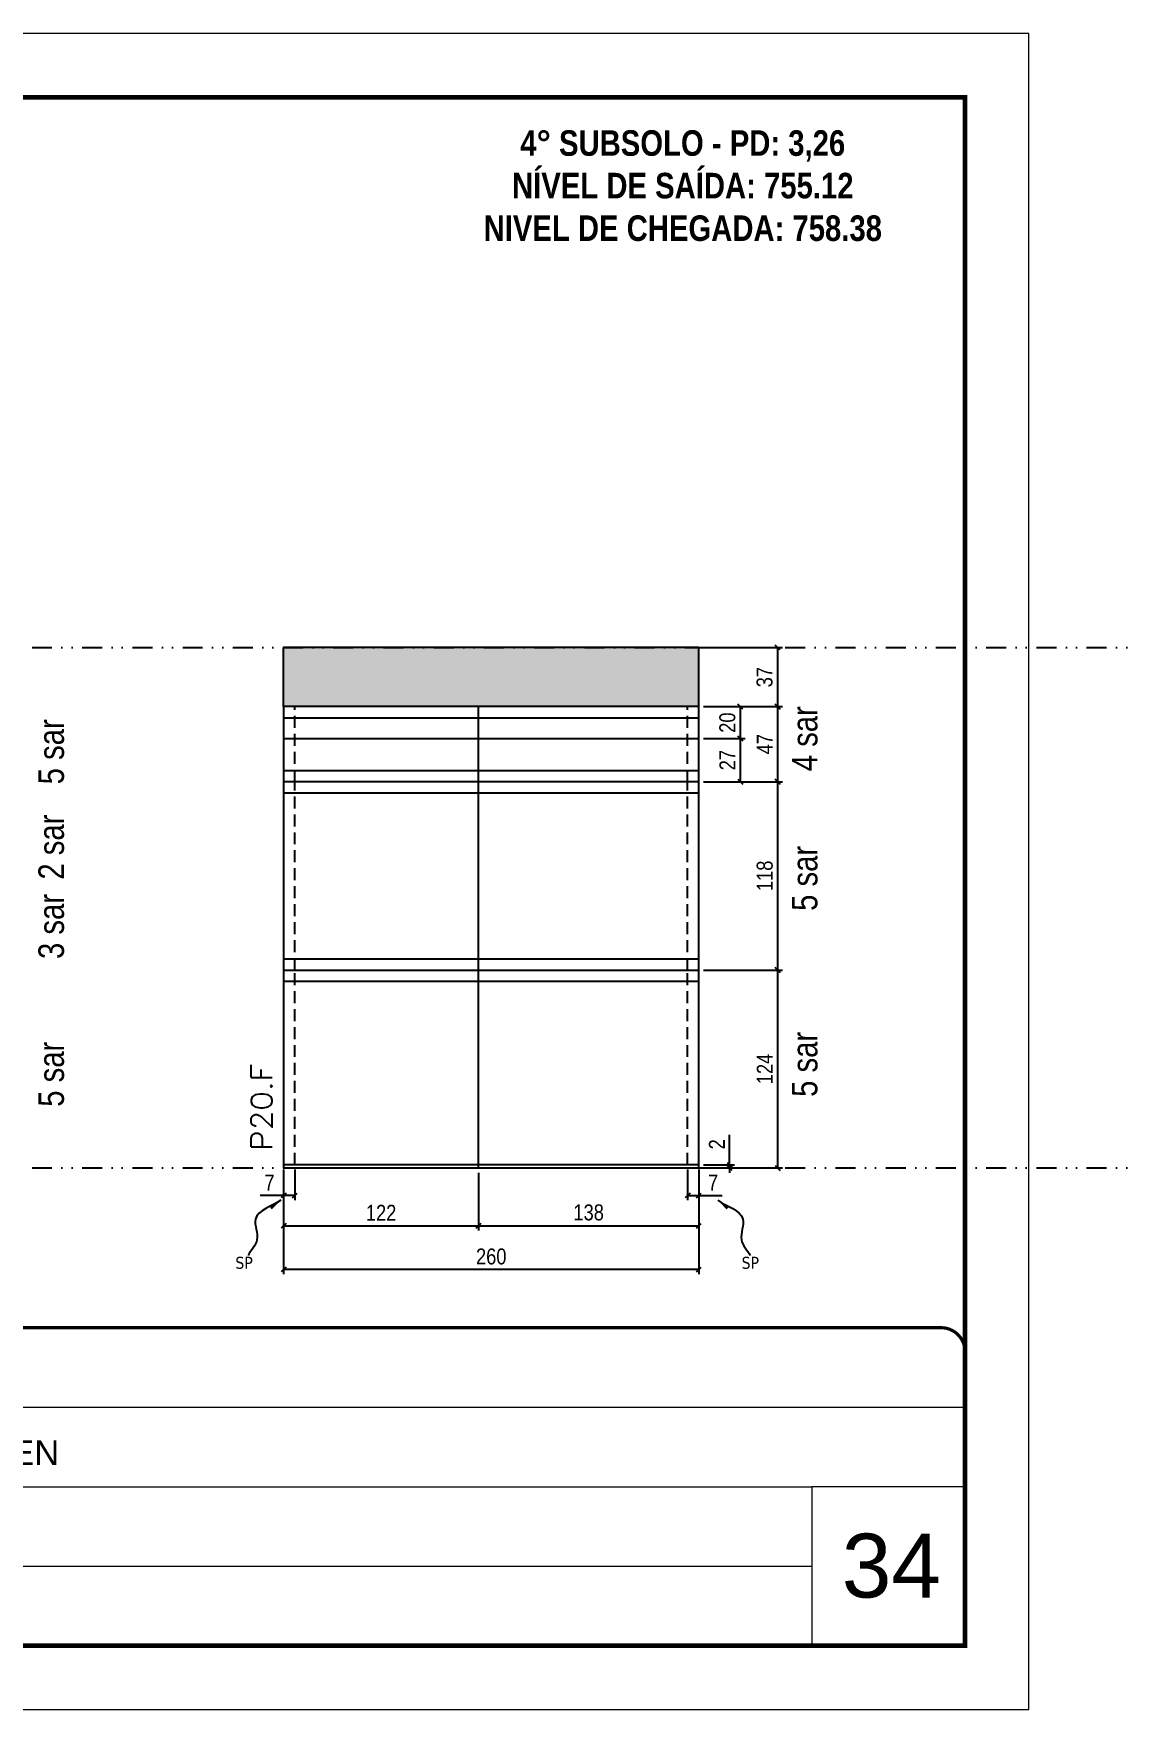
# Model space of a CAD drawing. Header units: millimetres. Extents: x 13777 to 27878, y -21631 to 6985.
# Drawn here: x 16860 to 17540, y -3254 to -2204 of the extents above; entities that cross this region are included whole.
import ezdxf

# ---------------------------------------------------------------- set-up
doc = ezdxf.new("R2010")
doc.units = ezdxf.units.MM
for name, pattern in [('CONTINUO', [0]), ('DASHED', [0.75, 0.5, -0.25]), ('DIVIDE2', [0.625, 0.25, -0.125, 0, -0.125, 0, -0.125]), ('HIDDEN', [0.375, 0.25, -0.125])]:
    doc.linetypes.add(name, pattern=pattern)
for name, color, linetype, lineweight in [('CARIMBO', 255, 'Continuous', 9), ('Folhas', 255, 'Continuous', 9), ('SARRAFO DE PRESSAO', 251, 'DASHED', 9), ('Texto Seção', 7, 'Continuous', 15)]:
    doc.layers.add(name, color=color, linetype=linetype, lineweight=lineweight)
for name, color, linetype in [('COTA', 241, 'Continuous'), ('NOMENCLATURA', 7, 'Continuous'), ('Nível', 160, 'Continuous'), ('Painéis', 200, 'Continuous'), ('SARR_2.2x7', 40, 'Continuous'), ('Sarrafo de Pressão', 42, 'HIDDEN'), ('texto', 7, 'Continuous')]:
    doc.layers.add(name, color=color, linetype=linetype)
doc.styles.add('ARIAL', font='arial.ttf')
doc.styles.add('ARIAL_NARROW', font='ARIALN.TTF', dxfattribs={"height": 0.2})
doc.styles.add('COTA TECNICA', font='techl___.ttf', dxfattribs={"height": 10})
doc.styles.add('COTA TECNICA-50', font='techl___.ttf', dxfattribs={"height": 10})
doc.styles.add('REGUA-120', font='ROMANS.shx', dxfattribs={"height": 15})
doc.styles.add('ROMANC', font='techb___.ttf', dxfattribs={"height": 2.5})
doc.styles.get("Standard").update_dxf_attribs({"font": 'arial.ttf'})
doc.styles.add('Tecnologia', font='')
doc.styles.get('Tecnologia').set_extended_font_data('Forgotten Futurist')
doc.dimstyles.new('COTA PAINEL-50', dxfattribs={"dimtxt": 10, "dimasz": 3, "dimexe": 3, "dimexo": 3, "dimgap": 3, "dimtad": 1, "dimdec": 1, "dimzin": 12, "dimdsep": 46, "dimtxsty": 'COTA TECNICA-50', "dimblk1": 'OBLIQUE', "dimblk2": 'OBLIQUE', "dimsah": 1, "dimcen": 0.9, "dimclrd": 4, "dimclre": 4, "dimclrt": 240, "dimadec": 1, "dimazin": 3, "dimtfac": 1, "dimtdec": 1, "dimtmove": 0, "dimatfit": 3, "dimfxl": 1, "dimtolj": 1, "dimtzin": 12, "dimarcsym": 0})
doc.dimstyles.new('PAINEL', dxfattribs={"dimtxt": 10, "dimasz": 3, "dimexe": 3, "dimexo": 3, "dimgap": 3, "dimtad": 1, "dimdec": 1, "dimzin": 12, "dimdsep": 46, "dimtxsty": 'COTA TECNICA', "dimblk1": 'OBLIQUE', "dimblk2": 'OBLIQUE', "dimsah": 1, "dimcen": 0.9, "dimclrd": 4, "dimclre": 4, "dimclrt": 240, "dimadec": 1, "dimazin": 3, "dimtfac": 1, "dimtdec": 1, "dimtmove": 0, "dimatfit": 3, "dimfxl": 1, "dimtolj": 1, "dimtzin": 12, "dimarcsym": 0})
doc.dimstyles.get("Standard").update_dxf_attribs({"dimtxt": 0.18, "dimasz": 0.18, "dimexe": 0.18, "dimexo": 0.0625, "dimgap": 0.09, "dimtad": 0, "dimtih": 1, "dimtoh": 1, "dimdec": 4, "dimzin": 0, "dimdsep": 46, "dimtxsty": 'Standard', "dimcen": 0.09, "dimadec": 0, "dimazin": 0, "dimtfac": 1, "dimtdec": 4, "dimtofl": 0, "dimtmove": 0, "dimatfit": 3, "dimfxl": 1, "dimtolj": 1, "dimtzin": 0, "dimarcsym": 0})

# ---------------------------------------------------------------- blocks, each defined once
blk = doc.blocks.new('9999999999')
at = {"color": 30, "linetype": 'CONTINUO'}
for p, q in [((98564.6, 34230.2), (98564.6, 34429.4)), ((98564.6, 34379.6), (99584, 34379.6)), ((98564.6, 34329.8), (99488, 34329.8)), ((99584, 34329.8), (99488, 34329.8)), ((99488, 34329.8), (99488, 34230.2)), ((98564.6, 34280), (99488, 34280))]:
    blk.add_line(p, q, dxfattribs=at)
at = {"color": 30, "linetype": 'CONTINUO', "const_width": 2}
blk.add_lwpolyline([(99584, 34230.2), (99584, 34414.4, 0.414214), (99569, 34429.4), (98229, 34429.4, 0.414214), (98214, 34414.4), (98214, 34245.2, 0.414214), (98229, 34230.2), (99584, 34230.2)], format="xyb", dxfattribs=at)
at = {"layer": 'Folhas'}
blk.add_lwpolyline([(98139, 34190.2), (99624, 34190.2), (99624, 35240.2), (98139, 35240.2)], close=True, dxfattribs=at)
at = {"layer": 'Folhas', "color": 30, "const_width": 3}
blk.add_lwpolyline([(98214, 34230.2), (99584, 34230.2), (99584, 35200.2), (98214, 35200.2)], close=True, dxfattribs=at)
at = {"color": 7, "linetype": 'Continuous', "ltscale": 5, "style": 'ARIAL'}
for s, height, p in [('SKR', 15.48, (98837.7, 34393.1)), ('LEAF LOEFGREN', 15.483, (98837.7, 34343.3)), ('4° SUBSOLO', 15.48, (98837.7, 34293.5)), ('NOVA SISTEMAS CONSTRUTIVOS', 11.059, (98263.2, 34267.2)), ('PILARES', 15.48, (98837.7, 34243.7))]:
    blk.add_text(s, height=height, dxfattribs=at).set_placement(p)
at = {"layer": 'Folhas', "color": 7, "style": 'Tecnologia', "width": 1.5}
for s, p in [('CLIENTE:', (98573.7, 34397.2)), ('OBRA:', (98573.7, 34347.3)), ('PAVIMENTO:', (98573.7, 34297.5)), ('PROJETO:', (98573.7, 34247.7))]:
    blk.add_text(s, height=14, dxfattribs=at).set_placement(p)
blk = doc.blocks.new('_Oblique')
at = {"color": 0, "linetype": 'ByBlock', "lineweight": -2}
blk.add_line((-0.5, -0.5), (0.5, 0.5), dxfattribs=at)
blk = doc.blocks.new('*D865')
at = {"layer": 'COTA', "color": 4, "lineweight": -2, "transparency": 16777216}
for p, q in [((17016.8, -2915.6), (17016.8, -2981.2)), ((17276.8, -2915.6), (17276.8, -2981.2)), ((17276.8, -2978.2), (17016.8, -2978.2))]:
    blk.add_line(p, q, dxfattribs=at)
at = {"layer": 'Defpoints', "color": 0, "transparency": 16777216}
for p in [(17016.8, -2912.6), (17276.8, -2912.6), (17016.8, -2978.2)]:
    blk.add_point(p, dxfattribs=at)
at = {"layer": 'COTA', "color": 4, "lineweight": -2, "transparency": 16777216, "xscale": 3, "yscale": 3, "zscale": 3, "rotation": 180}
blk.add_blockref('_Oblique', (17016.8, -2978.2), dxfattribs=at)
at = {"layer": 'COTA', "color": 4, "lineweight": -2, "transparency": 16777216, "xscale": 3, "yscale": 3, "zscale": 3}
blk.add_blockref('_Oblique', (17276.8, -2978.2), dxfattribs=at)
at = {"layer": 'COTA', "color": 240, "transparency": 16777216, "insert": (17146.8, -2970.1), "char_height": 10, "attachment_point": 5, "style": 'COTA TECNICA'}
blk.add_mtext('\\A1;260', dxfattribs=at)
blk = doc.blocks.new('*D866')
at = {"layer": 'COTA', "color": 4, "lineweight": -2, "transparency": 16777216}
for p, q in [((17269.8, -2915.6), (17269.8, -2934.8)), ((17276.8, -2917.6), (17276.8, -2934.8)), ((17269.8, -2931.8), (17276.8, -2931.8)), ((17276.8, -2931.8), (17291.5, -2931.8))]:
    blk.add_line(p, q, dxfattribs=at)
at = {"layer": 'Defpoints', "color": 0, "transparency": 16777216}
for p in [(17269.8, -2912.6), (17276.8, -2914.6), (17276.8, -2931.8)]:
    blk.add_point(p, dxfattribs=at)
at = {"layer": 'COTA', "color": 4, "lineweight": -2, "transparency": 16777216, "xscale": 3, "yscale": 3, "zscale": 3, "rotation": 180}
blk.add_blockref('_Oblique', (17269.8, -2931.8), dxfattribs=at)
at = {"layer": 'COTA', "color": 4, "lineweight": -2, "transparency": 16777216, "xscale": 3, "yscale": 3, "zscale": 3}
blk.add_blockref('_Oblique', (17276.8, -2931.8), dxfattribs=at)
at = {"layer": 'COTA', "color": 240, "transparency": 16777216, "insert": (17285.7, -2923.8), "char_height": 10, "attachment_point": 5, "style": 'COTA TECNICA-50'}
blk.add_mtext('\\A1;7', dxfattribs=at)
blk = doc.blocks.new('*D867')
at = {"layer": 'COTA', "color": 4, "lineweight": -2, "transparency": 16777216}
for p, q in [((17016.8, -2917.6), (17016.8, -2934.8)), ((17023.8, -2915.6), (17023.8, -2934.8)), ((17016.8, -2931.8), (17002.1, -2931.8)), ((17023.8, -2931.8), (17016.8, -2931.8))]:
    blk.add_line(p, q, dxfattribs=at)
at = {"layer": 'Defpoints', "color": 0, "transparency": 16777216}
for p in [(17016.8, -2914.6), (17023.8, -2912.6), (17016.8, -2931.8)]:
    blk.add_point(p, dxfattribs=at)
at = {"layer": 'COTA', "color": 4, "lineweight": -2, "transparency": 16777216, "xscale": 3, "yscale": 3, "zscale": 3, "rotation": 180}
blk.add_blockref('_Oblique', (17016.8, -2931.8), dxfattribs=at)
at = {"layer": 'COTA', "color": 4, "lineweight": -2, "transparency": 16777216, "xscale": 3, "yscale": 3, "zscale": 3}
blk.add_blockref('_Oblique', (17023.8, -2931.8), dxfattribs=at)
at = {"layer": 'COTA', "color": 240, "transparency": 16777216, "insert": (17007.9, -2923.8), "char_height": 10, "attachment_point": 5, "style": 'COTA TECNICA-50'}
blk.add_mtext('\\A1;7', dxfattribs=at)
blk = doc.blocks.new('*D868')
at = {"layer": 'COTA', "color": 4, "lineweight": -2, "transparency": 16777216}
for p, q in [((17296.1, -2912.6), (17296.1, -2893.8)), ((17279.8, -2912.6), (17299.1, -2912.6)), ((17279.8, -2914.6), (17299.1, -2914.6)), ((17296.1, -2914.6), (17296.1, -2912.6)), ((17296.1, -2914.6), (17296.1, -2917.6))]:
    blk.add_line(p, q, dxfattribs=at)
at = {"layer": 'Defpoints', "color": 0, "transparency": 16777216}
for p in [(17276.8, -2912.6), (17276.8, -2914.6), (17296.1, -2914.6)]:
    blk.add_point(p, dxfattribs=at)
at = {"layer": 'COTA', "color": 4, "lineweight": -2, "transparency": 16777216, "xscale": 3, "yscale": 3, "zscale": 3}
for p, rotation in [((17296.1, -2912.6), 270), ((17296.1, -2914.6), 90)]:
    blk.add_blockref('_Oblique', p, dxfattribs=dict(at, rotation=rotation))
at = {"layer": 'COTA', "color": 240, "transparency": 16777216, "insert": (17288.1, -2899.8), "char_height": 10, "attachment_point": 5, "rotation": 90, "style": 'COTA TECNICA-50'}
blk.add_mtext('\\A1;2', dxfattribs=at)
blk = doc.blocks.new('*D873')
at = {"layer": 'COTA', "color": 4, "lineweight": -2, "transparency": 16777216}
for p, q in [((17279.8, -2588.6), (17329.2, -2588.6)), ((17326.2, -2625.6), (17326.2, -2588.6)), ((17279.8, -2625.6), (17329.2, -2625.6))]:
    blk.add_line(p, q, dxfattribs=at)
at = {"layer": 'Defpoints', "color": 0, "transparency": 16777216}
for p in [(17276.8, -2588.6), (17326.2, -2588.6), (17276.8, -2625.6)]:
    blk.add_point(p, dxfattribs=at)
at = {"layer": 'COTA', "color": 4, "lineweight": -2, "transparency": 16777216, "xscale": 3, "yscale": 3, "zscale": 3}
for p, rotation in [((17326.2, -2588.6), 90), ((17326.2, -2625.6), 270)]:
    blk.add_blockref('_Oblique', p, dxfattribs=dict(at, rotation=rotation))
at = {"layer": 'COTA', "color": 240, "transparency": 16777216, "insert": (17318, -2607.1), "char_height": 10, "attachment_point": 5, "rotation": 90, "style": 'COTA TECNICA-50'}
blk.add_mtext('\\A1;37', dxfattribs=at)
blk = doc.blocks.new('*D869')
at = {"layer": 'COTA', "color": 4, "lineweight": -2, "transparency": 16777216}
for p, q in [((17279.8, -2672.6), (17329.2, -2672.6)), ((17326.2, -2790.6), (17326.2, -2672.6)), ((17279.8, -2790.6), (17329.2, -2790.6))]:
    blk.add_line(p, q, dxfattribs=at)
at = {"layer": 'Defpoints', "color": 0, "transparency": 16777216}
for p in [(17276.8, -2672.6), (17326.2, -2672.6), (17276.8, -2790.6)]:
    blk.add_point(p, dxfattribs=at)
at = {"layer": 'COTA', "color": 4, "lineweight": -2, "transparency": 16777216, "xscale": 3, "yscale": 3, "zscale": 3}
for p, rotation in [((17326.2, -2672.6), 90), ((17326.2, -2790.6), 270)]:
    blk.add_blockref('_Oblique', p, dxfattribs=dict(at, rotation=rotation))
at = {"layer": 'COTA', "color": 240, "transparency": 16777216, "insert": (17318.1, -2731.6), "char_height": 10, "attachment_point": 5, "rotation": 90, "style": 'COTA TECNICA-50'}
blk.add_mtext('\\A1;118', dxfattribs=at)
blk = doc.blocks.new('*D870')
at = {"layer": 'COTA', "color": 4, "lineweight": -2, "transparency": 16777216}
for p, q in [((17279.8, -2625.6), (17329.2, -2625.6)), ((17326.2, -2672.6), (17326.2, -2625.6)), ((17279.8, -2672.6), (17329.2, -2672.6))]:
    blk.add_line(p, q, dxfattribs=at)
at = {"layer": 'Defpoints', "color": 0, "transparency": 16777216}
for p in [(17276.8, -2625.6), (17326.2, -2625.6), (17276.8, -2672.6)]:
    blk.add_point(p, dxfattribs=at)
at = {"layer": 'COTA', "color": 4, "lineweight": -2, "transparency": 16777216, "xscale": 3, "yscale": 3, "zscale": 3}
for p, rotation in [((17326.2, -2625.6), 90), ((17326.2, -2672.6), 270)]:
    blk.add_blockref('_Oblique', p, dxfattribs=dict(at, rotation=rotation))
at = {"layer": 'COTA', "color": 240, "transparency": 16777216, "insert": (17318.1, -2649.1), "char_height": 10, "attachment_point": 5, "rotation": 90, "style": 'COTA TECNICA-50'}
blk.add_mtext('\\A1;47', dxfattribs=at)
blk = doc.blocks.new('*D874')
at = {"layer": 'COTA', "color": 4, "linetype": 'ByBlock', "lineweight": -2, "transparency": 16777216}
for p, q in [((17279.8, -2790.6), (17329.2, -2790.6)), ((17326.2, -2914.6), (17326.2, -2790.6)), ((17279.8, -2914.6), (17329.2, -2914.6))]:
    blk.add_line(p, q, dxfattribs=at)
at = {"layer": 'Defpoints', "color": 0, "linetype": 'ByBlock', "transparency": 16777216}
for p in [(17276.8, -2790.6), (17326.2, -2790.6), (17276.8, -2914.6)]:
    blk.add_point(p, dxfattribs=at)
at = {"layer": 'COTA', "color": 4, "linetype": 'ByBlock', "lineweight": -2, "transparency": 16777216, "xscale": 3, "yscale": 3, "zscale": 3}
for p, rotation in [((17326.2, -2790.6), 90), ((17326.2, -2914.6), 270)]:
    blk.add_blockref('_Oblique', p, dxfattribs=dict(at, rotation=rotation))
at = {"layer": 'COTA', "color": 240, "linetype": 'ByBlock', "transparency": 16777216, "insert": (17318.1, -2852.6), "char_height": 10, "attachment_point": 5, "rotation": 90, "style": 'COTA TECNICA'}
blk.add_mtext('\\A1;124', dxfattribs=at)
blk = doc.blocks.new('*D875')
at = {"layer": 'COTA', "color": 4, "linetype": 'ByBlock', "lineweight": -2, "transparency": 16777216}
for p, q in [((17279.8, -2790.6), (17329.2, -2790.6)), ((17326.2, -2914.6), (17326.2, -2790.6)), ((17279.8, -2914.6), (17329.2, -2914.6))]:
    blk.add_line(p, q, dxfattribs=at)
at = {"layer": 'Defpoints', "color": 0, "linetype": 'ByBlock', "transparency": 16777216}
for p in [(17276.8, -2790.6), (17326.2, -2790.6), (17276.8, -2914.6)]:
    blk.add_point(p, dxfattribs=at)
at = {"layer": 'COTA', "color": 4, "linetype": 'ByBlock', "lineweight": -2, "transparency": 16777216, "xscale": 3, "yscale": 3, "zscale": 3}
for p, rotation in [((17326.2, -2790.6), 90), ((17326.2, -2914.6), 270)]:
    blk.add_blockref('_Oblique', p, dxfattribs=dict(at, rotation=rotation))
at = {"layer": 'COTA', "color": 240, "linetype": 'ByBlock', "transparency": 16777216, "insert": (17318.1, -2852.6), "char_height": 10, "attachment_point": 5, "rotation": 90, "style": 'COTA TECNICA'}
blk.add_mtext('\\A1;124', dxfattribs=at)
blk = doc.blocks.new('*D876')
at = {"layer": 'COTA', "color": 4, "lineweight": -2, "transparency": 16777216}
for p, q in [((17138.8, -2917.6), (17138.8, -2953.8)), ((17276.8, -2917.6), (17276.8, -2953.8)), ((17138.8, -2950.8), (17276.8, -2950.8))]:
    blk.add_line(p, q, dxfattribs=at)
at = {"layer": 'Defpoints', "color": 0, "transparency": 16777216}
for p in [(17138.8, -2914.6), (17276.8, -2914.6), (17276.8, -2950.8)]:
    blk.add_point(p, dxfattribs=at)
at = {"layer": 'COTA', "color": 4, "lineweight": -2, "transparency": 16777216, "xscale": 3, "yscale": 3, "zscale": 3, "rotation": 180}
blk.add_blockref('_Oblique', (17138.8, -2950.8), dxfattribs=at)
at = {"layer": 'COTA', "color": 4, "lineweight": -2, "transparency": 16777216, "xscale": 3, "yscale": 3, "zscale": 3}
blk.add_blockref('_Oblique', (17276.8, -2950.8), dxfattribs=at)
at = {"layer": 'COTA', "color": 240, "transparency": 16777216, "insert": (17207.8, -2942.5), "char_height": 10, "attachment_point": 5, "style": 'COTA TECNICA'}
blk.add_mtext('\\A1;138', dxfattribs=at)
blk = doc.blocks.new('*D878')
at = {"layer": 'COTA', "color": 4, "lineweight": -2, "transparency": 16777216}
for p, q in [((17016.8, -2917.6), (17016.8, -2953.8)), ((17138.8, -2917.6), (17138.8, -2953.8)), ((17016.8, -2950.8), (17138.8, -2950.8))]:
    blk.add_line(p, q, dxfattribs=at)
at = {"layer": 'Defpoints', "color": 0, "transparency": 16777216}
for p in [(17016.8, -2914.6), (17138.8, -2914.6), (17138.8, -2950.8)]:
    blk.add_point(p, dxfattribs=at)
at = {"layer": 'COTA', "color": 4, "lineweight": -2, "transparency": 16777216, "xscale": 3, "yscale": 3, "zscale": 3, "rotation": 180}
blk.add_blockref('_Oblique', (17016.8, -2950.8), dxfattribs=at)
at = {"layer": 'COTA', "color": 4, "lineweight": -2, "transparency": 16777216, "xscale": 3, "yscale": 3, "zscale": 3}
blk.add_blockref('_Oblique', (17138.8, -2950.8), dxfattribs=at)
at = {"layer": 'COTA', "color": 240, "transparency": 16777216, "insert": (17077.8, -2942.7), "char_height": 10, "attachment_point": 5, "style": 'COTA TECNICA'}
blk.add_mtext('\\A1;122', dxfattribs=at)
blk = doc.blocks.new('*D879')
at = {"layer": 'COTA', "color": 4, "lineweight": -2, "transparency": 16777216}
for p, q in [((17279.8, -2645.6), (17305.8, -2645.6)), ((17302.8, -2672.6), (17302.8, -2645.6)), ((17279.8, -2672.6), (17305.8, -2672.6))]:
    blk.add_line(p, q, dxfattribs=at)
at = {"layer": 'Defpoints', "color": 0, "transparency": 16777216}
for p in [(17276.8, -2645.6), (17302.8, -2645.6), (17276.8, -2672.6)]:
    blk.add_point(p, dxfattribs=at)
at = {"layer": 'COTA', "color": 4, "lineweight": -2, "transparency": 16777216, "xscale": 3, "yscale": 3, "zscale": 3}
for p, rotation in [((17302.8, -2645.6), 90), ((17302.8, -2672.6), 270)]:
    blk.add_blockref('_Oblique', p, dxfattribs=dict(at, rotation=rotation))
at = {"layer": 'COTA', "color": 240, "transparency": 16777216, "insert": (17294.7, -2659.1), "char_height": 10, "attachment_point": 5, "rotation": 90, "style": 'COTA TECNICA'}
blk.add_mtext('\\A1;27', dxfattribs=at)
blk = doc.blocks.new('*D880')
at = {"layer": 'COTA', "color": 4, "lineweight": -2, "transparency": 16777216}
for p, q in [((17279.8, -2625.6), (17305.8, -2625.6)), ((17302.8, -2645.6), (17302.8, -2625.6)), ((17279.8, -2645.6), (17305.8, -2645.6))]:
    blk.add_line(p, q, dxfattribs=at)
at = {"layer": 'Defpoints', "color": 0, "transparency": 16777216}
for p in [(17276.8, -2625.6), (17302.8, -2625.6), (17276.8, -2645.6)]:
    blk.add_point(p, dxfattribs=at)
at = {"layer": 'COTA', "color": 4, "lineweight": -2, "transparency": 16777216, "xscale": 3, "yscale": 3, "zscale": 3}
for p, rotation in [((17302.8, -2625.6), 90), ((17302.8, -2645.6), 270)]:
    blk.add_blockref('_Oblique', p, dxfattribs=dict(at, rotation=rotation))
at = {"layer": 'COTA', "color": 240, "transparency": 16777216, "insert": (17294.7, -2635.6), "char_height": 10, "attachment_point": 5, "rotation": 90, "style": 'COTA TECNICA'}
blk.add_mtext('\\A1;20', dxfattribs=at)

msp = doc.modelspace()

# ---------------------------------------------------------------- hatches: boundary and pattern name
at = {"layer": 'COTA', "linetype": 'ByBlock'}
h = msp.add_hatch(dxfattribs=at)
h.set_pattern_fill('AR-CONC', color=256, scale=0.03)
h.set_pattern_definition([(50, (11574.7203, -13592.033), (5.46554, -0.4781726), [0.5715, -6.2865]), (355, (11574.7203, -13592.033), (-1.0573026, 5.7317054), [0.4572, -5.0292175]), (100.451445, (11575.176, -13592.073), (4.4082374, 5.2535326), [0.4857003, -5.3427073]), (46.1842, (11574.72, -13590.509), (8.1323712, -1.26127), [0.85725, -9.42975]), (96.63556, (11575.398, -13590.614), (7.122124, 7.4227837), [0.7285507, -8.014068]), (351.18415, (11574.72, -13590.509), (7.122124, 7.422784), [0.685799, -7.543792]), (21, (11575.4823, -13590.89), (4.5484317, -3.067956), [0.5715, -6.2865]), (326, (11575.4823, -13590.89), (1.8540609, 5.525639), [0.4572, -5.0292]), (71.451445, (11575.8613, -13591.1457), (6.4024926, 2.457683), [0.4857003, -5.3426981]), (37.5, (11574.7203, -13592.033), (0.0926581, 2.53665117), [0, -4.96824, 0, -5.1054, 0, -5.04825]), (7.5, (11574.7203, -13592.033), (2.0045899, 3.00541724), [0, -2.91084, 0, -4.85394, 0, -1.92405]), (327.5, (11573.021, -13592.033), (4.06771786, -0.17186232), [0, -1.905, 0, -5.9436, 0, -7.8867]), (317.5, (11572.259, -13592.033), (4.4438754, 0.7627947), [0, -2.4765, 0, -3.94716, 0, -5.6007])])
h.paths.add_polyline_path([(17276.8, -2625.59), (17276.8, -2588.59), (17016.8, -2588.59), (17016.8, -2625.59)])

# ---------------------------------------------------------------- linework, layer by layer
for p, q in [((17276.8, -2588.59), (17016.8, -2588.59)), ((17016.8, -2625.59), (17016.8, -2588.59)), ((17276.8, -2625.59), (17276.8, -2588.59))]:
    msp.add_line(p, q, dxfattribs=at)
at = {"layer": 'Nível', "color": 4, "linetype": 'DIVIDE2', "ltscale": 50}
for p, q in [((13777.11, -2588.59), (21531.15, -2588.59)), ((13777.11, -2914.59), (21531.15, -2914.59))]:
    msp.add_line(p, q, dxfattribs=at)
at = {"layer": 'Painéis'}
for p, q in [((17276.8, -2625.59), (17016.8, -2625.59)), ((17016.8, -2625.59), (17016.8, -2912.59)), ((17138.8, -2914.59), (17138.8, -2625.59)), ((17276.8, -2912.59), (17276.8, -2625.59)), ((17016.8, -2645.59), (17276.8, -2645.59)), ((17016.8, -2672.59), (17276.8, -2672.59)), ((17016.8, -2790.59), (17276.8, -2790.59))]:
    msp.add_line(p, q, dxfattribs=at)
msp.add_lwpolyline([(17276.8, -2912.59), (17016.8, -2912.59), (17016.8, -2914.59), (17276.8, -2914.59)], close=True, dxfattribs=at)
at = {"layer": 'SARR_2.2x7'}
for p, q in [((17016.8, -2632.59), (17276.8, -2632.59)), ((17016.8, -2665.59), (17276.8, -2665.59)), ((17016.8, -2679.59), (17276.8, -2679.59)), ((17016.8, -2783.59), (17276.8, -2783.59)), ((17016.8, -2797.59), (17276.8, -2797.59))]:
    msp.add_line(p, q, dxfattribs=at)
at = {"layer": 'Sarrafo de Pressão', "ltscale": 30}
for p, q in [((17023.8, -2672.59), (17023.8, -2625.59)), ((17269.8, -2672.59), (17269.8, -2625.59)), ((17023.8, -2790.59), (17023.8, -2672.59)), ((17269.8, -2790.59), (17269.8, -2672.59)), ((17023.8, -2912.59), (17023.8, -2790.59)), ((17269.8, -2912.59), (17269.8, -2790.59))]:
    msp.add_line(p, q, dxfattribs=at)

# ---------------------------------------------------------------- block references
at = {"layer": 'SARRAFO DE PRESSAO', "color": 6, "linetype": 'ByBlock'}
msp.add_blockref('9999999999', (-82140.51, -37444.08), dxfattribs=at)

# ---------------------------------------------------------------- texts
at = {"layer": 'CARIMBO', "style": 'ARIAL'}
msp.add_text('34', height=40, dxfattribs=at).set_placement((17366.33, -3183.73))
at = {"layer": 'NOMENCLATURA', "style": 'ARIAL_NARROW'}
for s, p in [('5 sar', (16879.22, -2674.27)), ('4 sar', (17351.05, -2666.05)), ('2 sar', (16879.22, -2733.97)), ('5 sar', (17351.05, -2753.55)), ('3 sar', (16879.22, -2783.71)), ('5 sar', (17351.05, -2870.07)), ('5 sar', (16879.22, -2876.27))]:
    msp.add_text(s, height=16, rotation=90, dxfattribs=at).set_placement(p)
at = {"layer": 'NOMENCLATURA', "color": 2, "insert": (17266.75, -2237.81), "char_height": 16, "attachment_point": 2, "style": 'ROMANC'}
msp.add_mtext_dynamic_manual_height_columns('\\P4° SUBSOLO - PD: 3,26\\PNÍVEL DE SAÍDA: 755.12\\PNIVEL DE CHEGADA: 758.38', width=300.2766, gutter_width=1, heights=[0], dxfattribs=at)
at = {"layer": 'texto', "color": 0, "char_height": 7.5, "attachment_point": 5}
for insert in [(16992.03, -2974.08), (17309.05, -2974.08)]:
    msp.add_mtext('{\\fTahoma|b0|i0|c0|p34;\\C4;SP}', dxfattribs=dict(at, insert=insert))
at = {"layer": 'Texto Seção', "style": 'REGUA-120', "width": 1.1}
msp.add_text('P20.F', height=13, rotation=90, dxfattribs=at).set_placement((17009.55, -2903.83))

# ---------------------------------------------------------------- dimensions: what is measured, and where the dimension line sits
at = {"layer": 'COTA'}
for base, p1, p2, angle, dimstyle, picture, middle in [((17326.17, -2588.59), (17276.8, -2625.59), (17276.8, -2588.59), 90, 'COTA PAINEL-50', '*D873', (17317.95, -2607.09)), ((17326.17, -2625.59), (17276.8, -2672.59), (17276.8, -2625.59), 90, 'COTA PAINEL-50', '*D870', (17318.1, -2649.09)), ((17302.8, -2645.59), (17276.8, -2672.59), (17276.8, -2645.59), 90, 'PAINEL', '*D879', (17294.73, -2659.09)), ((17326.17, -2672.59), (17276.8, -2790.59), (17276.8, -2672.59), 90, 'COTA PAINEL-50', '*D869', (17318.08, -2731.59)), ((17016.8, -2931.83), (17023.8, -2912.59), (17016.8, -2914.59), 180, 'COTA PAINEL-50', '*D867', (17007.94, -2923.76))]:
    dim = msp.add_linear_dim(base=base, p1=p1, p2=p2, angle=angle, dimstyle=dimstyle, dxfattribs=at)
    dim.commit()
    dim.dimension.update_dxf_attribs({"geometry": picture, "text_midpoint": middle})
for base, p1, p2, dimstyle, picture, middle in [((17302.8, -2625.59), (17276.8, -2645.59), (17276.8, -2625.59), 'PAINEL', '*D880', (17302.8, -2635.59)), ((17296.06, -2914.59), (17276.8, -2912.59), (17276.8, -2914.59), 'COTA PAINEL-50', '*D868', (17296.06, -2899.84))]:
    dim = msp.add_linear_dim(base=base, p1=p1, p2=p2, angle=90, dimstyle=dimstyle, dxfattribs=at)
    dim.commit()
    dim.dimension.update_dxf_attribs({"geometry": picture, "text_midpoint": middle, "dimtype": 160})
at = {"layer": 'COTA', "linetype": 'ByBlock'}
for picture in ['*D874', '*D875']:
    dim = msp.add_aligned_dim(p1=(17276.8, -2914.59), p2=(17276.8, -2790.59), distance=-49.37, dimstyle='PAINEL', dxfattribs=at)
    dim.commit()
    dim.dimension.update_dxf_attribs({"geometry": picture, "text_midpoint": (17318.1, -2852.59)})
at = {"layer": 'COTA'}
dim = msp.add_linear_dim(base=(17016.8, -2978.21), p1=(17276.8, -2912.59), p2=(17016.8, -2912.59), angle=180, dimstyle='PAINEL', override={"dimarcsym": 2}, dxfattribs=at)
dim.commit()
dim.dimension.update_dxf_attribs({"geometry": '*D865', "text_midpoint": (17146.8, -2970.11)})
for base, p1, p2, dimstyle, picture, middle in [((17138.8, -2950.77), (17016.8, -2914.59), (17138.8, -2914.59), 'PAINEL', '*D878', (17077.8, -2942.71)), ((17276.8, -2931.83), (17269.8, -2912.59), (17276.8, -2914.59), 'COTA PAINEL-50', '*D866', (17285.67, -2923.76))]:
    dim = msp.add_linear_dim(base=base, p1=p1, p2=p2, dimstyle=dimstyle, dxfattribs=at)
    dim.commit()
    dim.dimension.update_dxf_attribs({"geometry": picture, "text_midpoint": middle})
dim = msp.add_linear_dim(base=(17276.8, -2950.77), p1=(17138.8, -2914.59), p2=(17276.8, -2914.59), dimstyle='PAINEL', override={"dimtmove": 1}, dxfattribs=at)
dim.commit()
dim.dimension.update_dxf_attribs({"geometry": '*D876', "text_midpoint": (17207.8, -2942.53)})

# ---------------------------------------------------------------- leaders
at = {"layer": 'COTA', "path_type": 1}
for points in [[(17014.97, -2934.77), (16999.19, -2946.61), (17000.11, -2959.61), (16994.56, -2969.39)], [(17288.63, -2934.77), (17304.42, -2946.61), (17303.49, -2959.61), (17309.04, -2969.39)]]:
    msp.add_leader(points, dimstyle='Standard', override={"dimasz": 8}, dxfattribs=at)

doc.saveas('drawing.dxf')
